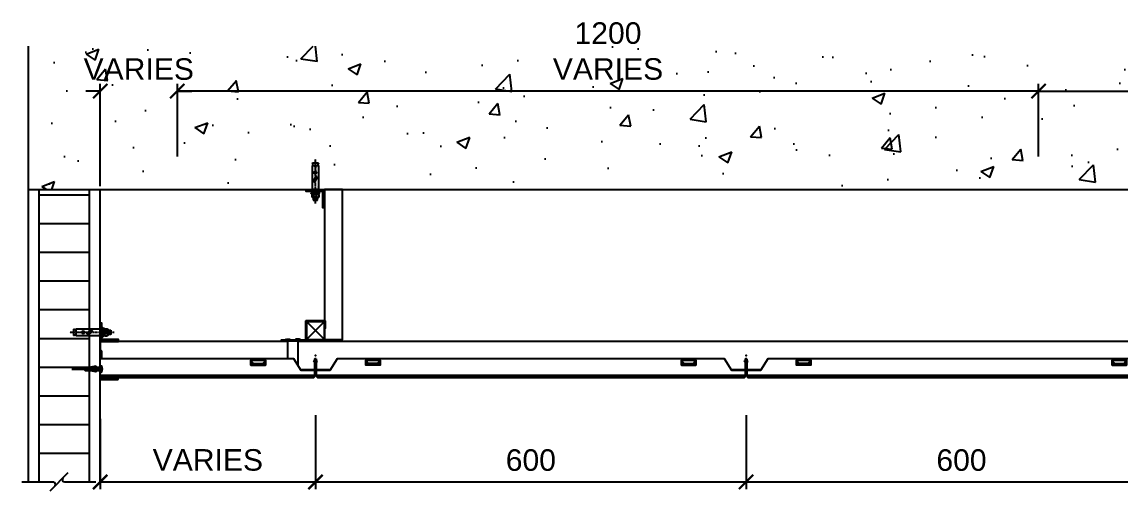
# Model space of a CAD drawing. Header units: millimetres. Extents: x 28487 to 58856, y 2691 to 22893.
# Drawn here: x 28665 to 30195, y 9861 to 10514 of the extents above; entities that cross this region are included whole.
import ezdxf
from ezdxf.xclip import XClip

# ---------------------------------------------------------------- set-up
doc = ezdxf.new("R2010")
doc.units = ezdxf.units.MM
doc.header["$XCLIPFRAME"] = 0
doc.linetypes.add('CENTER', pattern=[2, 1.25, -0.25, 0.25, -0.25])
for name, color, linetype in [('0-LOCK', 251, 'Continuous'), ('000 - EX D I M', 251, 'Continuous'), ('000 - H A T C H', 9, 'Continuous'), ('000_CLIP-IN_ACESSORIES_DEF_SUB', 250, 'Continuous'), ('000_CLIP-IN_ACESSORIES_HATCH_', 251, 'Continuous'), ('000_CLIP-IN_ACESSORIES_MAIN_COLOR_1', 3, 'Continuous'), ('000_CLIP-IN_ACESSORIES_SUB_COLOR_1', 1, 'Continuous'), ('000_CLIP-IN_ACESSORIES_SUB_COLOR_2', 1, 'Continuous'), ('000_CLIP-IN_ACESSORIES_WIPEOUT_', 250, 'Continuous'), ('000_CLIP-IN_PANEL_DEFPOINT_', 250, 'Continuous'), ('000_CLIP-IN_PANEL_MAIN_COLOR_1', 3, 'Continuous'), ('000_CLIP-IN_PANEL_MAIN_COLOR_2', 2, 'Continuous'), ('000_CLIP-IN_PANEL_SUB_COLOR_1', 1, 'Continuous'), ('000_CLIP-IN_PANEL_SUB_COLOR_2', 1, 'Continuous'), ('000_CLIP-IN_PANEL_WIPEOUT_', 250, 'Continuous'), ('000_CLIP-IN_SUBFAME_MAIN_COLOR_1', 3, 'Continuous'), ('000_CLIP-IN_SUBFAME_MAIN_COLOR_2', 2, 'Continuous'), ('000_CLIP-IN_SUBFAME_SYMBOL_', 251, 'Continuous'), ('000_CLIP-IN_SUBFAME_WIPEOUT_', 250, 'Continuous'), ('000_FASTERN_ACESSORIES_DEF_SUB', 250, 'Continuous'), ('000_FASTERN_ACESSORIES_MAIN_COLOR_1', 3, 'Continuous'), ('000_FASTERN_ACESSORIES_SUB_COLOR_1', 1, 'Continuous'), ('000_FASTERN_ACESSORIES_SUB_COLOR_3', 251, 'Continuous'), ('000_FASTERN_ACESSORIES_WIPEOUT_', 250, 'Continuous'), ('001 - ASCESSORIES', 1, 'Continuous'), ('LINE', 7, 'Continuous')]:
    doc.layers.add(name, color=color, linetype=linetype)
doc.styles.add('Arial', font='arial.ttf')
doc.styles.add('Cetury Gothic', font='GOTHIC.TTF')
doc.dimstyles.new('DIM 50 E-E', dxfattribs={"dimscale": 50, "dimtxt": 3, "dimasz": 2, "dimexe": 2, "dimexo": 2.5, "dimgap": 1.5, "dimtad": 1, "dimdec": 0, "dimzin": 0, "dimdsep": 46, "dimtxsty": 'Arial', "dimblk": 'ARCHTICK', "dimcen": 2, "dimclrd": 1, "dimclre": 1, "dimclrt": 3, "dimaunit": 1, "dimadec": 6, "dimazin": 0, "dimtfac": 1, "dimtdec": 0, "dimtix": 1, "dimtofl": 0, "dimtmove": 2, "dimatfit": 3, "dimfxl": 1, "dimtolj": 1, "dimtzin": 0, "dimlwd": -1, "dimlwe": -1, "dimarcsym": 0})

# ---------------------------------------------------------------- blocks, each defined once
blk = doc.blocks.new('_ArchTick')
at = {"color": 0, "linetype": 'ByBlock', "const_width": 0.15}
blk.add_lwpolyline([(-0.5, -0.5), (0.5, 0.5)], dxfattribs=at)
blk = doc.blocks.new('*D90')
at = {"layer": '000 - EX D I M', "color": 1, "transparency": 16777216}
for p, q in [((99.9, 2911.8), (99.9, 2814)), ((399.9, 2917.1), (399.9, 2814)), ((99.9, 2824), (399.9, 2824))]:
    blk.add_line(p, q, dxfattribs=at)
at = {"layer": 'Defpoints', "color": 0, "transparency": 16777216}
for p in [(399.9, 2922.1), (99.9, 2916.8), (399.9, 2824)]:
    blk.add_point(p, dxfattribs=at)
at = {"layer": '000 - EX D I M', "color": 1, "transparency": 16777216, "xscale": 20, "yscale": 20, "zscale": 20, "rotation": 180}
blk.add_blockref('_ArchTick', (99.9, 2824), dxfattribs=at)
at = {"layer": '000 - EX D I M', "color": 1, "transparency": 16777216, "xscale": 20, "yscale": 20, "zscale": 20}
blk.add_blockref('_ArchTick', (399.9, 2824), dxfattribs=at)
at = {"layer": '000 - EX D I M', "color": 3, "transparency": 16777216, "insert": (249.9, 2854.5), "char_height": 30, "attachment_point": 5, "style": 'Arial'}
blk.add_mtext('\\A1;VARIES', dxfattribs=at)
blk = doc.blocks.new('*D91')
at = {"layer": '000 - EX D I M', "color": 1, "transparency": 16777216}
for p, q in [((399.9, 2917.1), (399.9, 2814)), ((999.9, 2917.1), (999.9, 2814)), ((399.9, 2824), (999.9, 2824))]:
    blk.add_line(p, q, dxfattribs=at)
at = {"layer": 'Defpoints', "color": 0, "transparency": 16777216}
for p in [(399.9, 2922.1), (999.9, 2922.1), (999.9, 2824)]:
    blk.add_point(p, dxfattribs=at)
at = {"layer": '000 - EX D I M', "color": 1, "transparency": 16777216, "xscale": 20, "yscale": 20, "zscale": 20, "rotation": 180}
blk.add_blockref('_ArchTick', (399.9, 2824), dxfattribs=at)
at = {"layer": '000 - EX D I M', "color": 1, "transparency": 16777216, "xscale": 20, "yscale": 20, "zscale": 20}
blk.add_blockref('_ArchTick', (999.9, 2824), dxfattribs=at)
at = {"layer": '000 - EX D I M', "color": 3, "transparency": 16777216, "insert": (699.9, 2854.3), "char_height": 30, "attachment_point": 5, "style": 'Arial'}
blk.add_mtext('\\A1;600', dxfattribs=at)
blk = doc.blocks.new('*D92')
at = {"layer": '000 - EX D I M', "color": 1, "transparency": 16777216}
for p, q in [((999.9, 2917.1), (999.9, 2814)), ((1599.9, 2917.1), (1599.9, 2814)), ((999.9, 2824), (1599.9, 2824))]:
    blk.add_line(p, q, dxfattribs=at)
at = {"layer": 'Defpoints', "color": 0, "transparency": 16777216}
for p in [(999.9, 2922.1), (1599.9, 2922.1), (1599.9, 2824)]:
    blk.add_point(p, dxfattribs=at)
at = {"layer": '000 - EX D I M', "color": 1, "transparency": 16777216, "xscale": 20, "yscale": 20, "zscale": 20, "rotation": 180}
blk.add_blockref('_ArchTick', (999.9, 2824), dxfattribs=at)
at = {"layer": '000 - EX D I M', "color": 1, "transparency": 16777216, "xscale": 20, "yscale": 20, "zscale": 20}
blk.add_blockref('_ArchTick', (1599.9, 2824), dxfattribs=at)
at = {"layer": '000 - EX D I M', "color": 3, "transparency": 16777216, "insert": (1299.9, 2854.3), "char_height": 30, "attachment_point": 5, "style": 'Arial'}
blk.add_mtext('\\A1;600', dxfattribs=at)
blk = doc.blocks.new('*D95')
at = {"layer": '000 - EX D I M', "color": 1, "transparency": 16777216}
for p, q in [((1407.4, 3277.1), (1407.4, 3378.4)), ((1407.4, 3368.4), (2607.4, 3368.4)), ((2607.4, 3277.1), (2607.4, 3378.4))]:
    blk.add_line(p, q, dxfattribs=at)
at = {"layer": 'Defpoints', "color": 0, "transparency": 16777216}
for p in [(2607.4, 3368.4), (1407.4, 3272.1), (2607.4, 3272.1)]:
    blk.add_point(p, dxfattribs=at)
at = {"layer": '000 - EX D I M', "color": 1, "transparency": 16777216, "xscale": 20, "yscale": 20, "zscale": 20, "rotation": 180}
blk.add_blockref('_ArchTick', (1407.4, 3368.4), dxfattribs=at)
at = {"layer": '000 - EX D I M', "color": 1, "transparency": 16777216, "xscale": 20, "yscale": 20, "zscale": 20}
blk.add_blockref('_ArchTick', (2607.4, 3368.4), dxfattribs=at)
at = {"layer": '000 - EX D I M', "color": 3, "transparency": 16777216, "insert": (2007.4, 3424), "char_height": 30, "attachment_point": 5, "style": 'Arial'}
blk.add_mtext('\\A1;1200 \\PVARIES', dxfattribs=at)
blk = doc.blocks.new('*D96')
at = {"layer": '000 - EX D I M', "color": 1, "transparency": 16777216}
for p, q in [((207.4, 3277.1), (207.4, 3378.4)), ((1407.4, 3368.4), (207.4, 3368.4)), ((1407.4, 3277.1), (1407.4, 3378.4))]:
    blk.add_line(p, q, dxfattribs=at)
at = {"layer": 'Defpoints', "color": 0, "transparency": 16777216}
for p in [(207.4, 3368.4), (207.4, 3272.1), (1407.4, 3272.1)]:
    blk.add_point(p, dxfattribs=at)
at = {"layer": '000 - EX D I M', "color": 1, "transparency": 16777216, "xscale": 20, "yscale": 20, "zscale": 20, "rotation": 180}
blk.add_blockref('_ArchTick', (207.4, 3368.4), dxfattribs=at)
at = {"layer": '000 - EX D I M', "color": 1, "transparency": 16777216, "xscale": 20, "yscale": 20, "zscale": 20}
blk.add_blockref('_ArchTick', (1407.4, 3368.4), dxfattribs=at)
at = {"layer": '000 - EX D I M', "color": 3, "transparency": 16777216, "insert": (807.4, 3424), "char_height": 30, "attachment_point": 5, "style": 'Arial'}
blk.add_mtext('\\A1;1200\\PVARIES', dxfattribs=at)
blk = doc.blocks.new('*D97')
at = {"layer": '000 - EX D I M', "color": 1, "transparency": 16777216}
for p, q in [((99.9, 3368.4), (79.9, 3368.4)), ((99.9, 3236.2), (99.9, 3378.4)), ((207.4, 3277.1), (207.4, 3378.4)), ((207.4, 3368.4), (227.4, 3368.4))]:
    blk.add_line(p, q, dxfattribs=at)
at = {"layer": 'Defpoints', "color": 0, "transparency": 16777216}
for p in [(207.4, 3368.4), (207.4, 3272.1), (99.9, 3231.2)]:
    blk.add_point(p, dxfattribs=at)
at = {"layer": '000 - EX D I M', "color": 1, "transparency": 16777216, "xscale": 20, "yscale": 20, "zscale": 20}
blk.add_blockref('_ArchTick', (99.9, 3368.4), dxfattribs=at)
at = {"layer": '000 - EX D I M', "color": 1, "transparency": 16777216, "xscale": 20, "yscale": 20, "zscale": 20, "rotation": 180}
blk.add_blockref('_ArchTick', (207.4, 3368.4), dxfattribs=at)
at = {"layer": '000 - EX D I M', "color": 3, "transparency": 16777216, "insert": (153.6, 3398.9), "char_height": 30, "attachment_point": 5, "style": 'Arial'}
blk.add_mtext('\\A1;VARIES', dxfattribs=at)
blk = doc.blocks.new('000 - FAMELINE_ALU.PF_CLIP-IN_600x600mm.+ACOUSTIC_CUT_VIEW')
blk.add_wipeout([(280, 10), (299.2, 10), (299.2, 20.9), (298.9, 21.2), (298.5, 21.6), (298.2, 21.9), (297.9, 22.3), (297.8, 22.8), (297.9, 23.2), (298.2, 23.6), (298.5, 23.9), (298.9, 24.3), (299.2, 24.7), (299.2, 26.5), (300, 26.5), (300, 3), (297, 0), (0, 0), (-297, 0), (-300, 3), (-300, 26.5), (-299.2, 26.5), (-299.2, 24.7), (-298.9, 24.3), (-298.5, 23.9), (-298.2, 23.6), (-297.9, 23.2), (-297.8, 22.8), (-297.9, 22.3), (-298.2, 21.9), (-298.5, 21.6), (-298.9, 21.2), (-299.2, 20.9), (-299.2, 10), (-280, 10), (-270, 26.5), (0, 26.5), (270, 26.5)]).dxf.layer = '000_CLIP-IN_PANEL_WIPEOUT_'
at = {"layer": '000 - H A T C H'}
h = blk.add_hatch(dxfattribs=at)
h.set_pattern_fill('ANSI32', color=8, scale=0.1)
h.paths.add_polyline_path([(-299.2, 26.5), (-299.2, 3.3), (-296.7, 0.8), (0, 0.8), (296.7, 0.8), (299.2, 3.3), (299.2, 26.5), (300, 26.5), (300, 3), (297, 0), (0, 0), (-297, 0), (-300, 3), (-300, 26.5)])
at = {"layer": '000_CLIP-IN_PANEL_DEFPOINT_', "color": 250}
for p in [(-300, 31), (300, 31)]:
    blk.add_point(p, dxfattribs=at)
at = {"layer": '000_CLIP-IN_PANEL_MAIN_COLOR_1', "linetype": 'Continuous'}
blk.add_lwpolyline([(300, 10), (280, 10), (270, 26.5), (0, 26.5), (-270, 26.5), (-280, 10), (-300, 10)], dxfattribs=at)
at = {"layer": '000_CLIP-IN_PANEL_MAIN_COLOR_2', "linetype": 'Continuous'}
blk.add_lwpolyline([(-299.2, 26.5), (-299.2, 3.3), (-296.7, 0.8), (0, 0.8), (296.7, 0.8), (299.2, 3.3), (299.2, 26.5), (300, 26.5), (300, 3), (297, 0), (0, 0), (-297, 0), (-300, 3), (-300, 26.5)], close=True, dxfattribs=at)
at = {"layer": '000_CLIP-IN_PANEL_SUB_COLOR_1', "linetype": 'Continuous'}
blk.add_lwpolyline([(300, 3), (0, 3), (-300, 3)], dxfattribs=at)
at = {"layer": '000_CLIP-IN_PANEL_SUB_COLOR_2', "linetype": 'Continuous'}
for p, q in [((-210.1, 24.5), (-230.1, 24.5)), ((210.1, 24.5), (230.1, 24.5)), ((213.1, 20), (227.1, 20))]:
    blk.add_line(p, q, dxfattribs=at)
at = {"layer": '000_CLIP-IN_PANEL_SUB_COLOR_2'}
blk.add_line((-213.1, 20), (-227.1, 20), dxfattribs=at)
for points in [[(-299.2, 26.5), (-300, 26.5), (-300, 10), (-299.2, 10)], [(-210.1, 17.5), (-230.1, 17.5), (-230.1, 24.5), (-210.1, 24.5)], [(300, 26.5), (299.2, 26.5), (299.2, 10), (300, 10)]]:
    blk.add_lwpolyline(points, close=True, dxfattribs=at)
for points in [[(-299.9, 20.1), (-298.1, 22.1, 0.393862), (-298.1, 23.4), (-299.9, 25.5)], [(299.9, 20.1), (298.1, 22.1, -0.393862), (298.1, 23.4), (299.9, 25.5)]]:
    blk.add_lwpolyline(points, format="xyb", dxfattribs=at)
at = {"layer": '000_CLIP-IN_PANEL_SUB_COLOR_2', "linetype": 'Continuous'}
for points in [[(-210.1, 17.5), (-210.1, 24.5), (-213.1, 20), (-210.1, 17.5), (-230.1, 17.5), (-227.1, 20), (-230.1, 24.5), (-230.1, 17.5)], [(210.1, 17.5), (210.1, 24.5), (213.1, 20), (210.1, 17.5), (230.1, 17.5), (227.1, 20), (230.1, 24.5), (230.1, 17.5)]]:
    blk.add_lwpolyline(points, dxfattribs=at)
blk.add_lwpolyline([(230.1, 17.5), (210.1, 17.5), (210.1, 24.5), (230.1, 24.5)], close=True, dxfattribs=at)
blk = doc.blocks.new('*U158')
at = {"color": 1}
blk.add_blockref('000 - FAMELINE_ALU.PF_CLIP-IN_600x600mm.+ACOUSTIC_CUT_VIEW', (0, 0), dxfattribs=at)
blk = doc.blocks.new('A$C06CA28E6')
at = {"layer": '000 - H A T C H', "color": 8}
blk.add_line((15.82, 2.52), (10.78, -2.52), dxfattribs=at)
for centre, radius, start, end in [((14.97, 0.69), 0.709, 146.68, 258.0794), ((11.63, -0.69), 0.704, 326.7272, 78.2728)]:
    blk.add_arc(centre, radius, start, end, dxfattribs=at)
blk = doc.blocks.new('C-2-PP00-AR-2350-01-B_20251111-011331_EX_WALL_SECTION_2')
at = {"layer": '0-LOCK'}
h = blk.add_hatch(dxfattribs=at)
h.set_pattern_fill('AR-CONC', color=8)
h.set_pattern_definition([(50, (-28674.2, -10480.72), (182.1847, -15.9391), [19.05, -209.55]), (355, (-28674.2, -10480.72), (-35.2434, 191.0568), [15.24, -167.6406]), (100.45144, (-28659.01, -10482.05), (146.94125, 175.11775), [16.19, -178.0902]), (46.1842, (-28674.2, -10429.92), (271.079, -42.0423), [28.575, -314.325]), (96.6356, (-28651.6, -10433.42), (237.4041, 247.4261), [24.285, -267.1356]), (351.18415, (-28674.2, -10429.92), (237.4041, 247.4261), [22.86, -251.4597]), (21, (-28648.8, -10442.62), (151.6144, -102.2652), [19.05, -209.55]), (326, (-28648.8, -10442.62), (61.802, 184.188), [15.24, -167.64]), (71.45144, (-28636.16, -10451.14), (213.4164, 81.9228), [16.19, -178.0899]), (37.5, (-28674.194, -10480.72), (3.0886, 84.55504), [0, -165.608, 0, -170.18, 0, -168.275]), (7.5, (-28674.19, -10480.72), (66.81966, 100.18057), [0, -97.028, 0, -161.798, 0, -64.135]), (327.5, (-28730.836, -10480.72), (135.5906, -5.72874), [0, -63.5, 0, -198.12, 0, -262.89]), (317.5, (-28756.24, -10480.72), (148.1292, 25.4265), [0, -82.55, 0, -131.572, 0, -186.69])])
h.paths.add_polyline_path([(0, 0), (3100, 0), (3100, -200), (0, -200)])
at = {"color": 251}
for p, q in [((15, -207.2), (85, -207.2)), ((15, -247.2), (85, -247.2)), ((15, -287.2), (85, -287.2)), ((15, -327.2), (85, -327.2)), ((15, -367.2), (85, -367.2)), ((15, -407.2), (85, -407.2)), ((15, -447.2), (85, -447.2)), ((15, -487.2), (85, -487.2)), ((15, -527.2), (85, -527.2)), ((15, -567.2), (85, -567.2))]:
    blk.add_line(p, q, dxfattribs=at)
at = {"layer": '0-LOCK', "color": 5}
for q in [(0, 0), (3100, -200)]:
    blk.add_line((0, -200), q, dxfattribs=at)
at = {"layer": '000 - H A T C H', "color": 251}
for p, q in [((-9, -607.2), (34.9, -607.2)), ((50.1, -607.2), (94, -607.2))]:
    blk.add_line(p, q, dxfattribs=at)
at = {"layer": 'LINE', "color": 2}
for p, q in [((0, -607.2), (0, -200)), ((100, -607.2), (100, -200))]:
    blk.add_line(p, q, dxfattribs=at)
at = {"layer": 'LINE', "color": 1}
for p, q in [((15, -607.2), (15, -200)), ((85, -607.2), (85, -200))]:
    blk.add_line(p, q, dxfattribs=at)
at = {"layer": '000 - H A T C H', "color": 3, "xscale": 5, "yscale": 5, "zscale": 5}
blk.add_blockref('A$C06CA28E6', (-24, -607.2), dxfattribs=at)
blk = doc.blocks.new('*U122')
blk.add_wipeout([(0, -19.5), (2838.2, -19.5), (2838.2, 19.5), (0, 19.5)])
at = {"layer": '000_CLIP-IN_ACESSORIES_MAIN_COLOR_1'}
blk.add_lwpolyline([(0, -19.5), (2838.2, -19.5), (2838.2, 19.5), (0, 19.5)], close=True, dxfattribs=at)
blk = doc.blocks.new('A$C89f5a850')
at = {"layer": '000_CLIP-IN_SUBFAME_MAIN_COLOR_1'}
blk.add_lwpolyline([(-12.5, -12.5), (12.5, -12.5), (12.5, 12.5), (-12.5, 12.5)], close=True, dxfattribs=at)
at = {"layer": '000_CLIP-IN_SUBFAME_SYMBOL_'}
for p, q in [((-12.5, -12.5), (12.5, 12.5)), ((12.5, -12.5), (-12.5, 12.5))]:
    blk.add_line(p, q, dxfattribs=at)
blk = doc.blocks.new('000 - ASSCESSORIES_FAMELINE_GALV.HOLD_DOWN_CLIP_HC-01_SIDE_VIEW')
blk.add_wipeout([(-25.1, -57.4), (-10.1, -57.4), (-10.1, -16.3), (-25.1, -16.3)]).dxf.layer = '000_CLIP-IN_ACESSORIES_WIPEOUT_'
at = {"layer": '000_CLIP-IN_ACESSORIES_HATCH_'}
h = blk.add_hatch(dxfattribs=at)
h.set_pattern_fill('ANSI32', color=8, scale=0.25)
h.set_pattern_definition([(45, (-311.014, -130.9744), (-1.683798, 1.683798), []), (45, (-309.8915, -130.9744), (-1.683798, 1.683798), [])])
edge = h.paths.add_edge_path()
edge.add_line((27, 11.5), (1, 11.5))
edge.add_arc((1, 10.5), 1, 90, 180)
edge.add_line((0, 10.5), (0, -14.3))
edge.add_arc((-1, -14.3), 1, 270, 360, ccw=False)
edge.add_line((-1, -15.3), (-34, -15.3))
edge.add_line((-34, -15.3), (-34, -16.3))
edge.add_line((-34, -16.3), (0, -16.3))
edge.add_arc((0, -15.3), 1, 270, 360)
edge.add_line((1, -15.3), (1, 10.5))
edge.add_line((1, 10.5), (27, 10.5))
edge.add_line((27, 10.5), (27, 1.5))
edge.add_line((27, 1.5), (28, 1.5))
edge.add_line((28, 1.5), (28, 10.5))
edge.add_arc((27, 10.5), 1, 0, 90)
at = {"layer": '000_CLIP-IN_ACESSORIES_MAIN_COLOR_1'}
blk.add_lwpolyline([(27, 11.5), (1, 11.5, 0.414214), (0, 10.5), (0, -14.3, -0.414214), (-1, -15.3), (-34, -15.3), (-34, -16.3), (0, -16.3, 0.414214), (1, -15.3), (1, 10.5), (27, 10.5), (27, 1.5), (28, 1.5), (28, 10.5, 0.414214)], format="xyb", close=True, dxfattribs=at)
at = {"layer": '000_CLIP-IN_ACESSORIES_SUB_COLOR_2'}
for p, q in [((-28.9, -15.3), (-26.4, -13.8)), ((-26.4, -13.8), (-21.1, -13.8)), ((-21.1, -13.8), (-21.1, -15.3)), ((-13.9, -13.8), (-13.9, -15.3)), ((-8.6, -13.8), (-13.9, -13.8)), ((-6.1, -15.3), (-8.6, -13.8))]:
    blk.add_line(p, q, dxfattribs=at)
blk.add_lwpolyline([(-25.1, -16.3), (-25.1, -57.4), (-10.1, -57.4), (-10.1, -16.3)], dxfattribs=at)
blk = doc.blocks.new('*U127')
blk.add_blockref('000 - ASSCESSORIES_FAMELINE_GALV.HOLD_DOWN_CLIP_HC-01_SIDE_VIEW', (0, 0))
blk = doc.blocks.new('000 - ASSCESSORIES_FAMELINE_WALL_ANGLE_WA-4_COMBINE_VIEW')
at = {"layer": '000_CLIP-IN_ACESSORIES_HATCH_'}
h = blk.add_hatch(dxfattribs=at)
h.set_pattern_fill('ANSI32', color=8, scale=0.1)
edge = h.paths.add_edge_path()
edge.add_line((17.1, 1.3), (24, 1.3))
edge.add_arc((24, 1.1), 0.15, -90, 90, ccw=False)
edge.add_line((24, 1), (1, 1))
edge.add_line((1, 1), (1, 39))
edge.add_arc((1.2, 39), 0.15, 0, 180, ccw=False)
edge.add_line((1.3, 39), (1.3, 32.2))
edge.add_line((1.3, 32.2), (2.3, 32.2))
edge.add_line((2.3, 32.2), (2.3, 39))
edge.add_arc((1.2, 39), 1.15, 0, 180)
edge.add_line((0, 39), (0, 0))
edge.add_line((0, 0), (24, 0))
edge.add_arc((24, 1.1), 1.15, 270, 450)
edge.add_line((24, 2.3), (17.1, 2.3))
edge.add_line((17.1, 2.3), (17.1, 1.3))
at = {"color": 1}
for p, q in [((0.7, 35.4), (1.2, 35.5)), ((17, 3.9), (17.1, 4.3))]:
    blk.add_line(p, q, dxfattribs=at)
at = {"layer": '000_CLIP-IN_ACESSORIES_SUB_COLOR_1'}
blk.add_lwpolyline([(17.1, 1.3), (24, 1.3, -1), (24, 1), (1, 1), (1, 39, -1), (1.3, 39), (1.3, 32.2), (2.3, 32.2), (2.3, 39, 1), (0, 39), (0, 0), (24, 0, 1), (24, 2.3), (17.1, 2.3)], format="xyb", close=True, dxfattribs=at)
at = {"layer": '000_CLIP-IN_ACESSORIES_SUB_COLOR_2', "color": 1}
blk.add_lwpolyline([(0.7, 35.4), (1.2, 28.4, 0.024418), (1.3, 28.3), (2.3, 22.3, 0.029226), (2.3, 22.2), (3.9, 17.1, 0.035089), (3.9, 17.1), (5.9, 12.8, 0.041861), (5.9, 12.8), (8.2, 9.4, 0.048869), (8.3, 9.3), (10.9, 6.8, 0.054709), (11, 6.7), (13.8, 4.9, 0.057623), (13.9, 4.9), (17, 3.9)], format="xyb", dxfattribs=at)
blk.add_lwpolyline([(1.2, 35.5), (1.7, 28.4), (2.8, 22.4), (4.4, 17.3), (6.3, 13), (8.6, 9.7), (11.3, 7.1), (14.1, 5.4), (17.1, 4.3)], dxfattribs=at)
blk = doc.blocks.new('*U166')
blk.add_blockref('000 - ASSCESSORIES_FAMELINE_WALL_ANGLE_WA-4_COMBINE_VIEW', (0, 0))
blk = doc.blocks.new('*U153')
blk.add_wipeout([(0, 12.5), (0, -12.5), (208.9, -12.5), (208.9, 12.5)]).dxf.layer = '000_CLIP-IN_SUBFAME_WIPEOUT_'
at = {"layer": '000_CLIP-IN_SUBFAME_MAIN_COLOR_1', "color": 0, "linetype": 'ByBlock'}
blk.add_lwpolyline([(0, 12.5), (0, -12.5), (208.9, -12.5), (208.9, 12.5)], close=True, dxfattribs=at)
blk = doc.blocks.new('000 - DYNAMIC_VIEW_ASSCESSORIES_PHILLIPS_HEAD_SELF_DRILLING_SCREW_No.8x19mm._SIDE_VIEW')
at = {"layer": '000_FASTERN_ACESSORIES_WIPEOUT_'}
h = blk.add_hatch(color=256, dxfattribs=at)
h.dxf.hatch_style = 1
edge = h.paths.add_edge_path()
edge.add_line((7.2, 2), (6, 2))
edge.add_arc((5, 1.6), 1.05, 384.1341, 422.4587)
edge.add_arc((4.8, 2.5), 0.657, 308.6596, 358.8819, ccw=False)
edge.add_line((5.2, 2), (4, 2))
edge.add_arc((3, 1.6), 1.05, 384.1341, 422.4587)
edge.add_arc((2.8, 2.5), 0.657, 308.6596, 358.8819, ccw=False)
edge.add_line((3.2, 2), (2, 2))
edge.add_arc((1, 1.6), 1.05, 384.1341, 422.4587)
edge.add_arc((0.8, 2.5), 0.657, 315.6091, 358.8819, ccw=False)
edge.add_line((1.3, 2.1), (0, 2.5))
edge.add_line((0, 2.5), (0, 4.5))
edge.add_line((0, 4.5), (-0.5, 4.5))
edge.add_arc((7.3, 0), 9.04, 150.1372, 176.0119)
edge.add_line((-1.7, 0.6), (-1, 0.6))
edge.add_line((-1, 0.6), (-1, -0.6))
edge.add_line((-1, -0.6), (-1.7, -0.6))
edge.add_arc((7.3, 0), 9.04, 183.5796, 209.8628)
edge.add_line((-0.5, -4.5), (0, -4.5))
edge.add_line((0, -4.5), (0, -2.5))
edge.add_line((0, -2.5), (1.8, -2))
edge.add_line((1.8, -2), (2.1, -2))
edge.add_arc((1.7, -2.9), 0.966, 382.4776, 424.1153, ccw=False)
edge.add_arc((2, -1.9), 0.847, 314.556, 352.9855)
edge.add_line((2.9, -2), (4.1, -2))
edge.add_arc((3.7, -2.9), 0.966, 382.4776, 424.1153, ccw=False)
edge.add_arc((4, -1.9), 0.847, 314.556, 352.9855)
edge.add_line((4.9, -2), (6.1, -2))
edge.add_arc((5.7, -2.9), 0.966, 382.4776, 424.1153, ccw=False)
edge.add_arc((6, -1.9), 0.847, 314.556, 352.9855)
edge.add_line((6.9, -2), (8.1, -2))
edge.add_arc((7.7, -2.9), 0.966, 382.4776, 424.1153, ccw=False)
edge.add_arc((8, -1.9), 0.847, 314.556, 352.9855)
edge.add_line((8.9, -2), (10.1, -2))
edge.add_arc((9.7, -2.9), 0.966, 382.4776, 424.1153, ccw=False)
edge.add_arc((10, -1.9), 0.847, 314.556, 352.9855)
edge.add_line((10.9, -2), (12.1, -2))
edge.add_arc((11.7, -2.9), 0.966, 382.4776, 424.1153, ccw=False)
edge.add_arc((12, -1.9), 0.847, 314.556, 352.9855)
edge.add_line((12.9, -2), (13.6, -2))
edge.add_line((13.6, -2), (14.1, -1.8))
edge.add_arc((13.7, -2.7), 0.966, 382.4776, 424.1153, ccw=False)
edge.add_arc((14, -1.7), 0.847, 314.556, 352.9855)
edge.add_line((14.8, -1.8), (14.8, -1.6))
edge.add_line((14.8, -1.6), (15.9, -1.1))
edge.add_arc((15.5, -2), 0.966, 382.4776, 424.1153, ccw=False)
edge.add_arc((15.8, -1), 0.847, 314.556, 352.9855)
edge.add_line((16.7, -1.1), (16.6, -0.9))
edge.add_line((16.6, -0.9), (19, 0))
edge.add_line((19, 0), (16.2, 1.1))
edge.add_line((16.2, 1.1), (16.1, 1.3))
edge.add_arc((15.2, 0.9), 1.05, 384.1341, 422.4587)
edge.add_arc((15, 1.9), 0.657, 308.6596, 358.8819, ccw=False)
edge.add_line((15.4, 1.3), (14, 1.9))
edge.add_line((14, 1.9), (14, 2))
edge.add_arc((13, 1.6), 1.05, 384.1341, 422.4587)
edge.add_arc((12.8, 2.5), 0.657, 308.6596, 358.8819, ccw=False)
edge.add_line((13.2, 2), (12, 2))
edge.add_arc((11, 1.6), 1.05, 384.1341, 422.4587)
edge.add_arc((10.8, 2.5), 0.657, 308.6596, 358.8819, ccw=False)
edge.add_line((11.2, 2), (10, 2))
edge.add_arc((9, 1.6), 1.05, 384.1341, 422.4587)
edge.add_arc((8.8, 2.5), 0.657, 308.6596, 358.8819, ccw=False)
edge.add_line((9.2, 2), (8, 2))
edge.add_arc((7, 1.6), 1.05, 384.1341, 422.4587)
edge.add_arc((6.8, 2.5), 0.657, 308.6596, 358.8819, ccw=False)
at = {"layer": '000_FASTERN_ACESSORIES_DEF_SUB', "color": 250, "linetype": 'ByBlock', "ltscale": 0.001}
blk.add_line((40.8, 0), (-2.8, 0), dxfattribs=at)
at = {"layer": '000_FASTERN_ACESSORIES_MAIN_COLOR_1'}
blk.add_lwpolyline([(16.6, -0.9), (16.7, -1.1, -0.16927), (16.4, -1.6, 0.183704), (15.9, -1.1), (14.8, -1.6), (14.8, -1.8, -0.16927), (14.6, -2.3, 0.183704), (14.1, -1.8), (13.6, -2), (12.9, -2, -0.16927), (12.6, -2.5, 0.183704), (12.1, -2), (10.9, -2, -0.16927), (10.6, -2.5, 0.183704), (10.1, -2), (8.9, -2, -0.16927), (8.6, -2.5, 0.183704), (8.1, -2), (6.9, -2, -0.16927), (6.6, -2.5, 0.183704), (6.1, -2), (4.9, -2, -0.16927), (4.6, -2.5, 0.183704), (4.1, -2), (2.9, -2, -0.16927), (2.6, -2.5, 0.183704), (2.1, -2), (1.8, -2), (0, -2.5), (0, -4.5), (-0.5, -4.5, -0.115188), (-1.7, -0.6), (-1, -0.6), (-1, 0.6), (-1.7, 0.6, -0.113382), (-0.5, 4.5), (0, 4.5), (0, 2.5), (1.3, 2.1, 0.191089), (1.5, 2.5, -0.168799), (2, 2), (3.2, 2, 0.222712), (3.5, 2.5, -0.168799), (4, 2), (5.2, 2, 0.222712), (5.5, 2.5, -0.168799), (6, 2), (7.2, 2, 0.222712), (7.5, 2.5, -0.168799), (8, 2), (9.2, 2, 0.222712), (9.5, 2.5, -0.168799), (10, 2), (11.2, 2, 0.222712), (11.5, 2.5, -0.168799), (12, 2), (13.2, 2, 0.222712), (13.5, 2.5, -0.168799), (14, 2), (14, 1.9), (15.4, 1.3, 0.222712), (15.6, 1.8, -0.168799), (16.1, 1.3), (16.2, 1.1), (19, 0)], format="xyb", close=True, dxfattribs=at)
at = {"layer": '000_FASTERN_ACESSORIES_SUB_COLOR_1', "linetype": 'ByBlock'}
for p, q in [((-1, 0.6), (-1.7, 0.6)), ((-1, -0.6), (-1, 0.6)), ((0, 4.5), (-0.5, 4.5)), ((-0.5, 4.5), (-0.5, -4.5)), ((0, 4.5), (0, -4.5)), ((1.3, 2.1), (0, 2.5)), ((2.6, -2.5), (1.5, 2.5)), ((3.2, 2), (2, 2)), ((4.6, -2.5), (3.5, 2.5)), ((5.2, 2), (4, 2)), ((6.6, -2.5), (5.5, 2.5)), ((7.2, 2), (6, 2)), ((8.6, -2.5), (7.5, 2.5)), ((9.2, 2), (8, 2)), ((10.6, -2.5), (9.5, 2.5)), ((11.2, 2), (10, 2)), ((12.6, -2.5), (11.5, 2.5)), ((13.2, 2), (12, 2)), ((14.6, -2.3), (13.5, 2.5)), ((14, 1.9), (15.4, 1.3)), ((16.4, -1.6), (15.6, 1.8)), ((16.2, 1.1), (19, 0)), ((-1.7, -0.6), (-1, -0.6)), ((0, 0), (-0.5, 0)), ((0, -4.5), (-0.5, -4.5)), ((0, -2.5), (1.8, -2)), ((2.1, -2), (1.8, -2)), ((4.1, -2), (2.9, -2)), ((6.1, -2), (4.9, -2)), ((8.1, -2), (6.9, -2)), ((10.1, -2), (8.9, -2)), ((12.1, -2), (10.9, -2)), ((13.6, -2), (12.9, -2)), ((13.6, -2), (14.1, -1.8)), ((14.8, -1.6), (15.9, -1.1)), ((16.6, -0.9), (19, 0))]:
    blk.add_line(p, q, dxfattribs=at)
for points in [[(2.1, -2), (1.2, 2, 0.222712), (1.5, 2.5, -0.168799), (2, 2), (2.9, -2, -0.16927), (2.6, -2.5, 0.183704)], [(4.1, -2), (3.2, 2, 0.222712), (3.5, 2.5, -0.168799), (4, 2), (4.9, -2, -0.16927), (4.6, -2.5, 0.183704)], [(6.1, -2), (5.2, 2, 0.222712), (5.5, 2.5, -0.168799), (6, 2), (6.9, -2, -0.16927), (6.6, -2.5, 0.183704)], [(8.1, -2), (7.2, 2, 0.222712), (7.5, 2.5, -0.168799), (8, 2), (8.9, -2, -0.16927), (8.6, -2.5, 0.183704)], [(10.1, -2), (9.2, 2, 0.222712), (9.5, 2.5, -0.168799), (10, 2), (10.9, -2, -0.16927), (10.6, -2.5, 0.183704)], [(12.1, -2), (11.2, 2, 0.222712), (11.5, 2.5, -0.168799), (12, 2), (12.9, -2, -0.16927), (12.6, -2.5, 0.183704)], [(14.1, -1.8), (13.2, 2, 0.222712), (13.5, 2.5, -0.168799), (14, 2), (14.8, -1.8, -0.16927), (14.6, -2.3, 0.183704)], [(15.9, -1.1), (15.4, 1.3, 0.222712), (15.6, 1.8, -0.168799), (16.1, 1.3), (16.7, -1.1, -0.16927), (16.4, -1.6, 0.183704)]]:
    blk.add_lwpolyline(points, format="xyb", close=True, dxfattribs=at)
for start, end in [(150.1372, 176.0119), (183.5796, 209.8628)]:
    blk.add_arc((7.3, 0), 9.04, start, end, dxfattribs=at)
at = {"layer": '000_FASTERN_ACESSORIES_DEF_SUB', "insert": (8.5, 0), "char_height": 1, "width": 59.684, "attachment_point": 2, "rotation": 90, "style": 'Cetury Gothic'}
blk.add_mtext('\\A1;{\\H2.1x;\\C150;\\S3/4;\\H0.47634x; }', dxfattribs=at)
blk = doc.blocks.new('*U135')
at = {"layer": '001 - ASCESSORIES', "color": 0, "linetype": 'ByBlock'}
blk.add_blockref('000 - DYNAMIC_VIEW_ASSCESSORIES_PHILLIPS_HEAD_SELF_DRILLING_SCREW_No.8x19mm._SIDE_VIEW', (0, 0), dxfattribs=at)
blk = doc.blocks.new('*U137')
at = {"layer": '000 - H A T C H'}
h = blk.add_hatch(color=250, dxfattribs=at)
h.dxf.hatch_style = 1
h.paths.add_polyline_path([(14, -2.5), (14, -1.9), (12.8, -1.9), (12.8, -2.5), (6, -4.1), (6, -2.5), (0, -2.5), (0, 2.5), (6, 2.5), (6, 4.1), (12.8, 2.5), (12.8, 1.9), (14, 1.9), (14, 2.5), (15.3, 2.5), (15.3, 1.9), (16.5, 1.9), (16.5, 2.5), (17.8, 2.5), (17.8, 1.9), (19, 1.9), (19, 2.5), (20.3, 2.5), (21.5, 1.2), (21.5, 0.5), (7.3, 0.5), (7.3, -0.5), (21.5, -0.5), (21.5, -1.3), (20.3, -2.5), (19, -2.5), (19, -1.9), (17.8, -1.9), (17.8, -2.5), (16.5, -2.5), (16.5, -1.9), (15.3, -1.9), (15.3, -2.5)])
at = {"layer": '000_CLIP-IN_ACESSORIES_SUB_COLOR_1'}
for p, q in [((0, 2.5), (12.8, 2.5)), ((0, 2.5), (0, -2.5)), ((6, 4.1), (12.8, 2.5)), ((6, 4.1), (6, 2.5)), ((7.3, 0.5), (7.3, -0.5)), ((12.8, 2.5), (12.8, 0.5)), ((12.8, 1.9), (14, 1.9)), ((15.3, 1.9), (16.5, 1.9)), ((17.8, 1.9), (19, 1.9)), ((12.8, -2.5), (0, -2.5)), ((6, -4.1), (12.8, -2.5)), ((6, -2.5), (6, -4.1)), ((7.3, -0.5), (21.5, -0.5)), ((12.8, -0.5), (12.8, -2.5)), ((12.8, -1.9), (14, -1.9)), ((15.3, -1.9), (16.5, -1.9)), ((17.8, -1.9), (19, -1.9))]:
    blk.add_line(p, q, dxfattribs=at)
for points in [[(7.3, 0.5), (21.5, 0.5)], [(14, 0.5), (14, 2.5), (15.3, 2.5), (15.3, 0.5)], [(16.5, 0.5), (16.5, 2.5), (17.8, 2.5), (17.8, 0.5)], [(19, 0.5), (19, 2.5), (20.3, 2.5), (21.5, 1.2), (21.5, 0.5)], [(15.3, -0.5), (15.3, -2.5), (14, -2.5), (14, -0.5)], [(17.8, -0.5), (17.8, -2.5), (16.5, -2.5), (16.5, -0.5)], [(21.5, -0.5), (21.5, -1.3), (20.3, -2.5), (19, -2.5), (19, -0.5)]]:
    blk.add_lwpolyline(points, dxfattribs=at)
at = {"layer": '000_FASTERN_ACESSORIES_MAIN_COLOR_1'}
blk.add_lwpolyline([(14, -2.5), (14, -1.9), (12.8, -1.9), (12.8, -2.5), (6, -4.1), (6, -2.5), (0, -2.5), (0, 2.5), (6, 2.5), (6, 4.1), (12.8, 2.5), (12.8, 1.9), (14, 1.9), (14, 2.5), (15.3, 2.5), (15.3, 1.9), (16.5, 1.9), (16.5, 2.5), (17.8, 2.5), (17.8, 1.9), (19, 1.9), (19, 2.5), (20.3, 2.5), (21.5, 1.2), (21.5, 0.5), (7.3, 0.5), (7.3, -0.5), (21.5, -0.5), (21.5, -1.3), (20.3, -2.5), (19, -2.5), (19, -1.9), (17.8, -1.9), (17.8, -2.5), (16.5, -2.5), (16.5, -1.9), (15.3, -1.9), (15.3, -2.5)], close=True, dxfattribs=at)
at = {"layer": '001 - ASCESSORIES'}
blk.add_blockref('*U135', (-1.3, 0), dxfattribs=at)
blk = doc.blocks.new('000 - ASSCESSORIES_FAMELINE_BRACKET_EQ_L-PROFILE-25x25x2.50mm._BK-02_CUT_VIEW')
at = {"layer": '000_CLIP-IN_ACESSORIES_HATCH_'}
h = blk.add_hatch(dxfattribs=at)
h.set_pattern_fill('ANSI32', color=256, scale=0.1)
h.set_pattern_definition([(45, (-27619.241, -8097.7426), (-0.67351921, 0.67351921), []), (45, (-27618.792, -8097.7426), (-0.67351921, 0.67351921), [])])
h.paths.add_polyline_path([(25.4, 0), (0, 0), (0, 25.4), (2.5, 25.4), (2.5, 2.5), (25.4, 2.5)])
at = {"layer": '000_CLIP-IN_ACESSORIES_MAIN_COLOR_1'}
blk.add_lwpolyline([(25.4, 0), (0, 0), (0, 25.4), (2.5, 25.4), (2.5, 2.5), (25.4, 2.5)], close=True, dxfattribs=at)
at = {"layer": '000_CLIP-IN_ACESSORIES_DEF_SUB', "insert": (2.7, 1.8), "char_height": 1, "width": 59.684, "attachment_point": 2, "style": 'Cetury Gothic'}
blk.add_mtext('{\\C150;BK-02}', dxfattribs=at)
blk = doc.blocks.new('*U140')
at = {"color": 1}
for p, q in [((2.5, 3), (0, 3)), ((2.5, -3), (0, -3))]:
    blk.add_line(p, q, dxfattribs=at)
at = {"layer": '000_FASTERN_ACESSORIES_DEF_SUB', "linetype": 'CENTER'}
blk.add_line((19.3, 0), (-42.6, 0), dxfattribs=at)
at = {"layer": '000_FASTERN_ACESSORIES_MAIN_COLOR_1'}
for p, q in [((3.5, 6.5), (2.5, 6.5)), ((2.5, -6.5), (2.5, 6.5)), ((3.5, 6.5), (3.5, -6.5)), ((3.9, 3), (3.5, 3)), ((4.6, -5.4), (3.7, 5.3)), ((4.4, 5.8), (4.1, 5.7)), ((4.9, 5.4), (5.8, -5.3)), ((5.9, 3), (5.1, 3)), ((5.9, -4), (5.9, 4)), ((5.9, 2.9), (5.9, 4)), ((5.9, 1.3), (5.9, 2.9)), ((5.9, -1.3), (5.9, 1.3)), ((6.7, 4.8), (9.9, 4.8)), ((9.9, 2.1), (6.7, 2.1)), ((10.7, 2.9), (10.7, 4)), ((10.7, 1.3), (10.7, 2.9)), ((10.7, -1.3), (10.7, 1.3)), ((14.9, -3), (14.9, 3)), ((3.5, -6.5), (2.5, -6.5)), ((4.4, -3), (3.5, -3)), ((5.5, -5.7), (5.1, -5.8)), ((5.9, -3), (5.6, -3)), ((5.9, -2.9), (5.9, -1.3)), ((5.9, -2.9), (5.9, -4)), ((9.9, -2.1), (6.7, -2.1)), ((6.7, -4.8), (9.9, -4.8)), ((10.7, -2.9), (10.7, -1.3)), ((10.7, -2.9), (10.7, -4))]:
    blk.add_line(p, q, dxfattribs=at)
for centre, radius, start, end in [((4.1, 5.3), 0.4, 95, 185), ((4.5, 5.4), 0.4, 5, 95), ((6.7, 4), 0.84, 90, 180), ((6.7, 2.9), 0.84, 180, 270), ((6.7, 1.3), 0.84, 90, 180), ((9.9, 4), 0.84, 0, 90), ((9.9, 2.9), 0.84, 270, 0), ((9.9, 1.3), 0.84, 360, 90), ((11, 3), 0.3, 180, 0), ((11.6, 3), 0.3, 180, 0), ((12.2, 3), 0.3, 180, 0), ((12.8, 3), 0.3, 180, 0), ((13.4, 3), 0.3, 180, 0), ((14, 3), 0.3, 180, 0), ((14.6, 3), 0.3, 180, 0), ((5, -5.4), 0.4, 185, 275), ((5.4, -5.3), 0.4, 275, 5), ((6.7, -1.3), 0.84, 180, 270), ((6.7, -2.9), 0.84, 90, 180), ((6.7, -4), 0.84, 180, 270), ((9.9, -1.3), 0.84, 270, 0), ((9.9, -2.9), 0.84, 360, 90), ((9.9, -4), 0.84, 270, 360), ((11, -3), 0.3, 0, 180), ((11.6, -3), 0.3, 0, 180), ((12.2, -3), 0.3, 0, 180), ((12.8, -3), 0.3, 0, 180), ((13.4, -3), 0.3, 0, 180), ((14, -3), 0.3, 0, 180), ((14.6, -3), 0.3, 0, 180)]:
    blk.add_arc(centre, radius, start, end, dxfattribs=at)
at = {"layer": '000_FASTERN_ACESSORIES_SUB_COLOR_1'}
for p, q in [((-37.4, -4.2), (-37.4, 4.2)), ((-37.4, 4.2), (-33.8, 3)), ((-33.8, 0.7), (-33.8, 4.2)), ((-33.8, 4.2), (0, 4.2)), ((-25.5, 0), (-33.8, 0.7)), ((0, 4.2), (0, -4.2)), ((-33.8, -3), (-37.4, -4.2)), ((-33.8, -0.7), (-25.5, 0)), ((-33.8, -4.2), (-33.8, -0.7)), ((0, -4.2), (-33.8, -4.2))]:
    blk.add_line(p, q, dxfattribs=at)
at = {"layer": '000_FASTERN_ACESSORIES_SUB_COLOR_3'}
for p, q in [((-17.7, 2.5), (-18, 2.1)), ((-17.8, 0.7), (-12.9, -2.7)), ((-11.4, -0.7), (-16.3, 2.7)), ((10.7, 3), (11.3, -3)), ((11.3, 3), (11.9, -3)), ((11.9, 3), (12.5, -3)), ((12.5, 3), (13.1, -3)), ((13.1, 3), (13.7, -3)), ((13.7, 3), (14.3, -3)), ((14.3, 3), (14.9, -3)), ((-11.5, -2.5), (-11.2, -2.1))]:
    blk.add_line(p, q, dxfattribs=at)
blk.add_circle((-23.7, 0), 1.8, dxfattribs=at)
for centre, start, end in [((-17.2, 1.5), 145, 235), ((-16.9, 1.9), 55, 145), ((-12.3, -1.9), 235, 325), ((-12, -1.5), 325, 55)]:
    blk.add_arc(centre, 1, start, end, dxfattribs=at)
at = {"layer": '000_FASTERN_ACESSORIES_DEF_SUB', "insert": (-2.4, 3.9), "char_height": 1, "width": 59.684, "attachment_point": 2, "style": 'Cetury Gothic'}
blk.add_mtext('{\\C150;EB-02}', dxfattribs=at)
blk = doc.blocks.new('C-2-PP00-AR-2350-01-B_20251110-161513_EX_DIM')
at = {"layer": '000 - EX D I M'}
for base, p1, p2, text, picture, middle in [((207.4, 3368.4), (1407.4, 3272.1), (207.4, 3272.1), '<>\\PVARIES', '*D96', (807.4, 3424)), ((2607.4, 3368.4), (1407.4, 3272.1), (2607.4, 3272.1), '<> \\PVARIES', '*D95', (2007.4, 3424)), ((207.4, 3368.4), (99.9, 3231.2), (207.4, 3272.1), 'VARIES', '*D97', (153.6, 3398.9)), ((399.9, 2824), (99.9, 2916.8), (399.9, 2922.1), 'VARIES', '*D90', (249.9, 2854.5))]:
    dim = blk.add_linear_dim(base=base, p1=p1, p2=p2, text=text, dimstyle='DIM 50 E-E', override={"dimscale": 10, "dimexe": 1, "dimexo": 0.5}, dxfattribs=at)
    dim.commit()
    dim.dimension.update_dxf_attribs({"geometry": picture, "text_midpoint": middle})
for base, p1, p2, picture, middle in [((999.9, 2824), (399.9, 2922.1), (999.9, 2922.1), '*D91', (699.9, 2854.3)), ((1599.9, 2824), (999.9, 2922.1), (1599.9, 2922.1), '*D92', (1299.9, 2854.3))]:
    dim = blk.add_linear_dim(base=base, p1=p1, p2=p2, dimstyle='DIM 50 E-E', override={"dimscale": 10, "dimexe": 1, "dimexo": 0.5}, dxfattribs=at)
    dim.commit()
    dim.dimension.update_dxf_attribs({"geometry": picture, "text_midpoint": middle})

msp = doc.modelspace()

# ---------------------------------------------------------------- block references
at = {"layer": '000_CLIP-IN_SUBFAME_MAIN_COLOR_2', "rotation": 90}
msp.add_blockref('*U153', (29099.2, 10071.9), dxfattribs=at)

# ---------------------------------------------------------------- next in the draw order: block references
at = {"color": 1}
for name, p, rotation in [('*U140', (29074, 10280.7), 270), ('000 - ASSCESSORIES_FAMELINE_BRACKET_EQ_L-PROFILE-25x25x2.50mm._BK-02_CUT_VIEW', (29086.7, 10280.7), 180)]:
    msp.add_blockref(name, p, dxfattribs=dict(at, rotation=rotation))
ref = msp.add_blockref('*U122', (28774.2, 10049.7))
XClip(ref).set_block_clipping_path([(1.0000000139, -31.0427376591), (2814.8491483797, 22.1751829383)])

# ---------------------------------------------------------------- next in the draw order: linework, layer by layer
msp.add_point((29674.2, 10049.7), dxfattribs=at)

# ---------------------------------------------------------------- next in the draw order: block references
at = {"color": 1, "xscale": -1}
for name, p, rotation in [('*U140', (28774.2, 10081.9), 180), ('000 - ASSCESSORIES_FAMELINE_BRACKET_EQ_L-PROFILE-25x25x2.50mm._BK-02_CUT_VIEW', (28774.2, 10069.2), 270)]:
    msp.add_blockref(name, p, dxfattribs=dict(at, rotation=rotation))
at = {"color": 1}
msp.add_blockref('A$C89f5a850', (29074.2, 10084.4), dxfattribs=at)
msp.add_blockref('*U166', (28774.2, 10016.3))
at = {"layer": '0-LOCK', "color": 1}
msp.add_blockref('C-2-PP00-AR-2350-01-B_20251110-161513_EX_DIM', (28674.3, 7049.5), dxfattribs=at)

# ---------------------------------------------------------------- next in the draw order: block references
msp.add_blockref('*U158', (29974.2, 10018.6))

# ---------------------------------------------------------------- next in the draw order: block references
at = {"color": 1}
msp.add_blockref('C-2-PP00-AR-2350-01-B_20251111-011331_EX_WALL_SECTION_2', (28674.2, 10480.7), dxfattribs=at)

# ---------------------------------------------------------------- next in the draw order: block references
msp.add_blockref('*U127', (29060.2, 10086.4))

# ---------------------------------------------------------------- next in the draw order: block references
ref = msp.add_blockref('*U158', (28774.2, 10018.6))
XClip(ref).set_block_clipping_path([(1, -14.4968767819), (300.0000000191, 58.4658588316)])

# ---------------------------------------------------------------- next in the draw order: block references
msp.add_blockref('*U158', (29374.2, 10018.6))
at = {"color": 1, "rotation": 180}
msp.add_blockref('*U137', (28774, 10030.8), dxfattribs=at)

doc.saveas('drawing.dxf')
